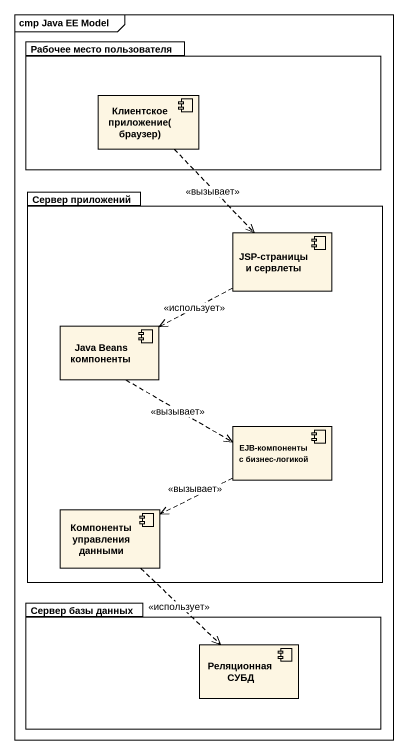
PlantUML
@startuml
mainframe cmp Java EE Model
package "Рабочее место пользователя" as Рабочее_место_пользователя {
  component "Клиентское приложение(браузер)" as Клиентское_приложение
}
package "Сервер приложений" as Сервер_приложений {
  component "JSP-страницы и сервлеты" as JSP_страницы_и_сервлеты
  component "Java Beans компоненты" as Java_Beans_компоненты
  component "EJB-компоненты с бизнес-логикой" as EJB_компоненты_с_бизнес
  component "Компоненты управления данными" as Компоненты_управления
}
package "Сервер базы данных" as Сервер_базы_данных {
  component "Реляционная СУБД" as Реляционная_СУБД
}
Клиентское_приложение ..> JSP_страницы_и_сервлеты : <<вызывает>>
JSP_страницы_и_сервлеты .left.> Java_Beans_компоненты : <<использует>>
Java_Beans_компоненты .right.> EJB_компоненты_с_бизнес : <<вызывает>>
EJB_компоненты_с_бизнес .left.> Компоненты_управления : <<вызывает>>
Компоненты_управления ..> Реляционная_СУБД : <<использует>>
@enduml
